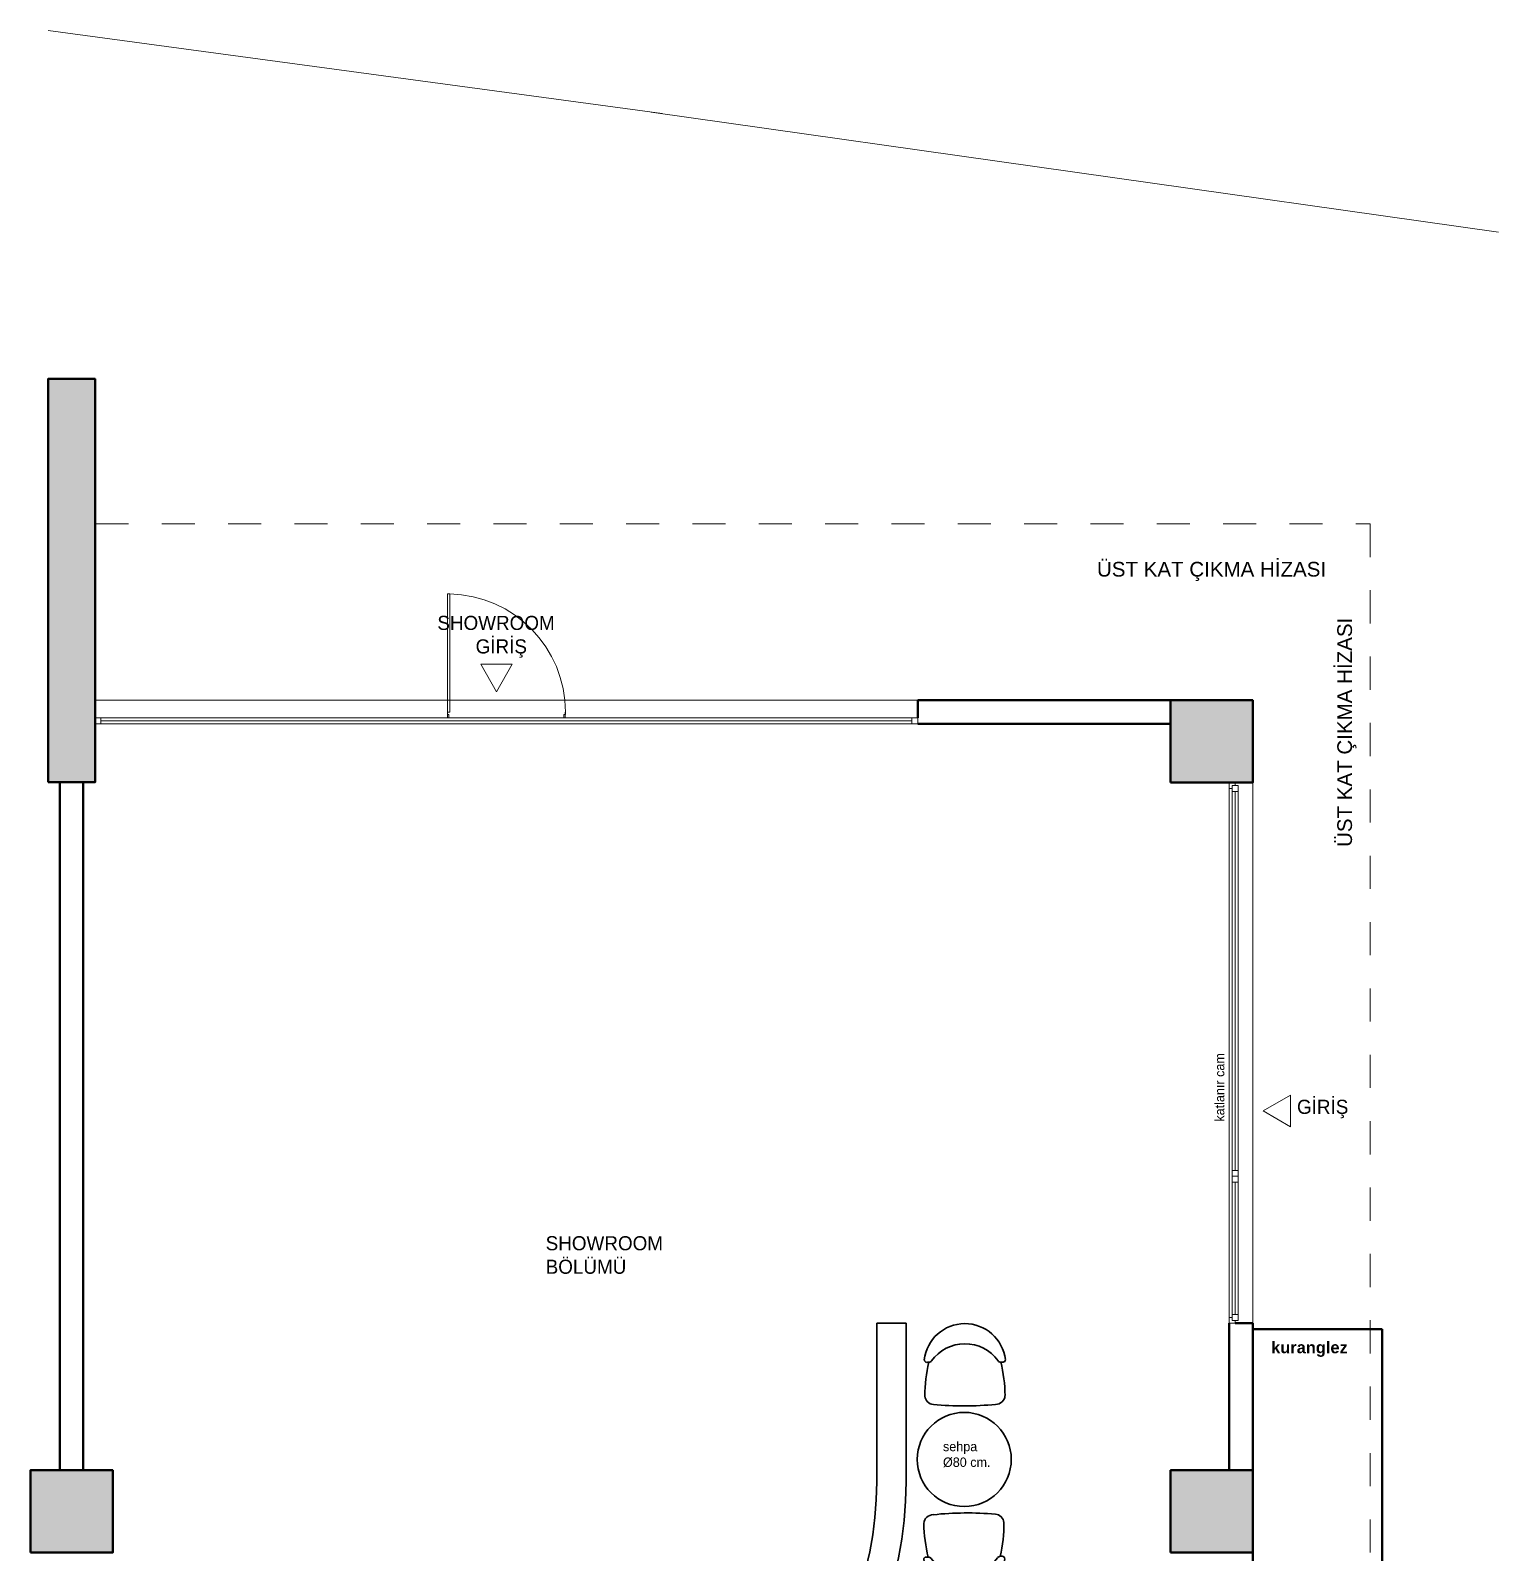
# Model space of a CAD drawing. Header units: millimetres. Extents: x 74484 to 75733, y -23294 to -20860.
# Drawn here: x 74484 to 75733, y -22154 to -20860 of the extents above; entities that cross this region are included whole.
import ezdxf

# ---------------------------------------------------------------- set-up
doc = ezdxf.new("R2010")
doc.units = ezdxf.units.MM
doc.linetypes.add('Dashed', pattern=[564.444447, 282.222223, -282.222223])
for name, color, linetype, lineweight in [('0_Pen_No__1', 7, 'Continuous', 13), ('0_Pen_No__7', 7, 'Continuous', 35), ('ARAZİ_Pen_No__1', 7, 'Continuous', 13), ('d duvar', 175, 'Continuous', 40), ('d pencere', 154, 'Continuous', 13), ('d tarama', 253, 'Continuous', 18), ('d tefriş', 133, 'Continuous', 30), ('d yazi', 155, 'Continuous', 13)]:
    doc.layers.add(name, color=color, linetype=linetype, lineweight=lineweight)
doc.layers.add('0_Pen_No__62', color=7, linetype='Continuous', lineweight=20, true_color=0xaaaaaa)
doc.styles.add('GENERATED_STYLE_2', font='')
doc.styles.add('GENERATED_STYLE_3', font='arialbd.ttf')
doc.styles.get("Standard").update_dxf_attribs({"font": 'GOTHIC.TTF'})
doc.styles.get('GENERATED_STYLE_2').set_extended_font_data('Arial Unicode MS Türkçe')

# ---------------------------------------------------------------- blocks, each defined once
blk = doc.blocks.new('BBB')
for p, q in [((-343, 392), (-343, 392)), ((-342, 392), (-342, 392)), ((-312, 372), (-322, 372)), ((-304, 372), (-312, 372)), ((327, 372), (308, 372))]:
    blk.add_line(p, q)
for centre, radius, start, end in [((2, 353), 347, 6.5329, 173.4671), ((0, 184), 345, 89.716, 144.6382), ((3, 183), 346, 35.4599, 90.2892), ((-322, 392), 20, 180, 270), ((327, 392), 20, 270, 0), ((936, 75), 1275, 166.5012, 179.4845), ((-304, 402), 30, 270, 320.9562), ((308, 402), 30, 219.0438, 270), ((-932, 78), 1275, 0.3898, 13.3764), ((-259, 92), 80, 184.5141, 264.8151), ((0, 2783), 2783, 264.5044, 275.4248), ((263, 92), 80, 270, 355.4859)]:
    blk.add_arc(centre, radius, start, end)

msp = doc.modelspace()

# ---------------------------------------------------------------- hatches: boundary and pattern name
at = {"layer": 'd tarama'}
h = msp.add_hatch(color=256, dxfattribs=at)
h.dxf.hatch_style = 1
h.paths.add_polyline_path([(74539.1, -21155.9), (74499.1, -21155.9), (74499.1, -21498.9), (74539.1, -21498.9), (74539.1, -21449.2), (74539.1, -21449.2), (74539.1, -21444.2), (74539.1, -21429.2)])
h.paths.add_polyline_path([(75524.2, -21429.2), (75454.2, -21429.2), (75454.2, -21499.2), (75524.2, -21499.2)])
h.paths.add_polyline_path([(75524.2, -22084.1), (75454.2, -22084.1), (75454.2, -22154.1), (75524.2, -22154.1)])
h.paths.add_polyline_path([(74554.1, -22084.1), (74484.1, -22084.1), (74484.1, -22154.1), (74554.1, -22154.1)])
h.paths.add_polyline_path([(74554.1, -22654.1), (74484.1, -22654.1), (74484.1, -22724.1), (74554.1, -22724.1)])
h.paths.add_polyline_path([(75524.2, -22654.1), (75454.2, -22654.1), (75454.2, -22724.1), (75524.2, -22724.1)])
h.paths.add_polyline_path([(75524.2, -23224.1), (75454.2, -23224.1), (75454.2, -23294.1), (75524.2, -23294.1)])
h.paths.add_polyline_path([(74554.1, -23224.1), (74484.1, -23224.1), (74484.1, -23294.1), (74554.1, -23294.1)])

# ---------------------------------------------------------------- linework, layer by layer
at = {"layer": '0_Pen_No__62', "linetype": 'Dashed', "ltscale": 0.1}
for p, q in [((74539.4, -21279.2), (75624.2, -21279.2)), ((75624.2, -21279.2), (75624.2, -23294.1))]:
    msp.add_line(p, q, dxfattribs=at)
at = {"layer": '0_Pen_No__7', "linetype": 'Continuous'}
for p, q in [((75524.2, -21964.1), (75634.2, -21964.1)), ((75634.2, -21964.1), (75525.3, -21964.1)), ((75634.2, -22164.1), (75634.2, -21964.1)), ((75634.2, -21964.1), (75634.2, -22164.1))]:
    msp.add_line(p, q, dxfattribs=at)
at = {"layer": 'ARAZİ_Pen_No__1', "linetype": 'Continuous'}
for p, q in [((74499.1, -20859.5), (75021.6, -20930.2)), ((75733.3, -21031), (75012.2, -20928.9))]:
    msp.add_line(p, q, dxfattribs=at)
at = {"layer": 'd duvar'}
for p, q in [((74539.1, -21444.2), (74539.1, -21429.2)), ((75239.1, -21444.2), (75239.1, -21429.2)), ((75524.2, -21429.2), (75239.1, -21429.2)), ((75524.2, -21499.2), (75524.2, -21429.2)), ((74539.1, -21449.2), (74539.1, -21444.2)), ((74539.1, -21449.2), (74539.1, -21444.2)), ((75239.1, -21449.2), (75454.2, -21449.2)), ((74509.1, -21498.9), (74509.1, -22084.1)), ((74529.1, -22084.1), (74529.1, -21498.9)), ((75504.2, -21959.1), (75504.2, -22084.1)), ((75509.2, -21959.1), (75524.2, -21959.1)), ((75524.2, -22164.1), (75524.2, -21959.1))]:
    msp.add_line(p, q, dxfattribs=at)
at = {"layer": 'd duvar', "flags": 128}
for points in [[(74499.1, -21498.9), (74539.1, -21498.9), (74539.1, -21155.9), (74499.1, -21155.9)], [(75454.2, -21499.2), (75524.2, -21499.2), (75524.2, -21429.2), (75454.2, -21429.2)], [(74484.1, -22154.1), (74554.1, -22154.1), (74554.1, -22084.1), (74484.1, -22084.1)], [(75454.2, -22154.1), (75524.2, -22154.1), (75524.2, -22084.1), (75454.2, -22084.1)]]:
    msp.add_lwpolyline(points, close=True, dxfattribs=at)
at = {"layer": 'd pencere'}
for p, q in [((74838.9, -21439.2), (74838.9, -21338.8)), ((74838.9, -21338.8), (74840.9, -21338.8)), ((74840.9, -21338.8), (74840.9, -21439.2)), ((74539.1, -21429.2), (75239.1, -21429.2)), ((74539.1, -21444.2), (74544.1, -21444.2)), ((74539.1, -21449.2), (75239.1, -21449.2)), ((74544.1, -21449.2), (74539.1, -21449.2)), ((74544.1, -21444.2), (74544.1, -21449.2)), ((74544.1, -21444.2), (75234.1, -21444.2)), ((74544.1, -21446.7), (75234.1, -21446.7)), ((75234.1, -21449.2), (74544.1, -21449.2)), ((74839.1, -21439.2), (74838.9, -21439.2)), ((74838.9, -21439.2), (74838.9, -21441.2)), ((74840.9, -21439.2), (74838.9, -21439.2)), ((74838.9, -21441.2), (74840.1, -21441.2)), ((74839.1, -21444.2), (74839.1, -21439.2)), ((74839.1, -21439.2), (74839.1, -21444.2)), ((74840.1, -21444.2), (74839.1, -21444.2)), ((74840.1, -21441.2), (74840.1, -21444.2)), ((74938.1, -21444.2), (74938.1, -21441.2)), ((74938.1, -21441.2), (74939.3, -21441.2)), ((74939.1, -21444.2), (74938.1, -21444.2)), ((74939.3, -21439.2), (74939.1, -21439.2)), ((74939.1, -21439.2), (74939.1, -21444.2)), ((74939.1, -21439.2), (74939.1, -21444.2)), ((74939.3, -21441.2), (74939.3, -21439.2)), ((75234.1, -21449.2), (75234.1, -21444.2)), ((75234.1, -21444.2), (75239.1, -21444.2)), ((75239.1, -21449.2), (75234.1, -21449.2)), ((75239.1, -21449.2), (75239.1, -21444.2)), ((75239.1, -21449.2), (75239.1, -21444.2)), ((75504.2, -21499.2), (75504.2, -21959.1)), ((75504.2, -21504.2), (75504.2, -21499.2)), ((75509.2, -21501.7), (75506.7, -21501.7)), ((75506.7, -21501.7), (75506.7, -21504.2)), ((75506.7, -21506.7), (75506.7, -21501.7)), ((75506.7, -21501.7), (75511.7, -21501.7)), ((75509.2, -21499.2), (75509.2, -21501.7)), ((75511.7, -21501.7), (75511.7, -21506.7)), ((75524.2, -21499.2), (75524.2, -21959.1)), ((75506.7, -21504.2), (75504.2, -21504.2)), ((75504.2, -21834.1), (75504.2, -21504.2)), ((75506.7, -21506.7), (75506.7, -21829.1)), ((75511.7, -21506.7), (75506.7, -21506.7)), ((75509.2, -21506.7), (75509.2, -21829.1)), ((75511.7, -21506.7), (75511.7, -21829.1)), ((75511.7, -21506.7), (75511.7, -21829.1)), ((75504.2, -21954.1), (75504.2, -21834.1)), ((75506.7, -21834.1), (75506.7, -21829.1)), ((75506.7, -21829.1), (75511.7, -21829.1)), ((75511.7, -21834.1), (75506.7, -21834.1)), ((75506.7, -21839.1), (75506.7, -21834.1)), ((75506.7, -21834.1), (75511.7, -21834.1)), ((75506.7, -21839.1), (75506.7, -21951.6)), ((75511.7, -21839.1), (75506.7, -21839.1)), ((75509.2, -21839.1), (75509.2, -21951.6)), ((75511.7, -21829.1), (75511.7, -21834.1)), ((75511.7, -21834.1), (75511.7, -21839.1)), ((75511.7, -21839.1), (75511.7, -21951.6)), ((75511.7, -21839.1), (75511.7, -21951.6)), ((75504.2, -21959.1), (75504.2, -21954.1)), ((75504.2, -21954.1), (75506.7, -21954.1)), ((75506.7, -21956.6), (75506.7, -21951.6)), ((75506.7, -21951.6), (75511.7, -21951.6)), ((75506.7, -21954.1), (75506.7, -21956.6)), ((75511.7, -21951.6), (75511.7, -21956.6)), ((75504.2, -21959.1), (75509.2, -21959.1)), ((75504.2, -21959.1), (75509.2, -21959.1)), ((75506.7, -21956.6), (75509.2, -21956.6)), ((75511.7, -21956.6), (75506.7, -21956.6)), ((75509.2, -21956.6), (75509.2, -21959.1))]:
    msp.add_line(p, q, dxfattribs=at)
at = {"layer": 'd pencere', "extrusion": (0, 0, -1)}
msp.add_ellipse((74838.9, -21439.2), major_axis=(-71, 71), ratio=1, start_param=0.80532, end_param=2.356194, dxfattribs=at)
at = {"layer": 'd tefriş'}
for p, q in [((75229.2, -21959.1), (75204.2, -21959.1)), ((75204.2, -22094), (75204.2, -21959.1)), ((75229.2, -22094), (75229.2, -21959.1))]:
    msp.add_line(p, q, dxfattribs=at)
msp.add_circle((75278.7, -22074.9), 40, dxfattribs=at)
for radius in [320, 295]:
    msp.add_arc((74909.2, -22094), radius, 270, 0, dxfattribs=at)
at = {"layer": 'd yazi'}
for points in [[(74880.7, -21421.9), (74894.1, -21398.6), (74867.3, -21398.6)], [(75533, -21778.5), (75556.2, -21791.9), (75556.2, -21765)]]:
    msp.add_lwpolyline(points, close=True, dxfattribs=at)

# ---------------------------------------------------------------- block references
at = {"layer": 'd tefriş', "extrusion": (0, 0, -1)}
for p, xscale, yscale, zscale, rotation in [((-75279.1, -22029.4), -0.1000000000000006, 0.1000000000000006, -0.1000000000000006, 359.8079255761256), ((-75278.5, -22120.4), -0.1000000000000007, 0.1000000000000008, -0.1000000000000007, 179.4237750580315)]:
    msp.add_blockref('BBB', p, dxfattribs=dict(at, xscale=xscale, yscale=yscale, zscale=zscale, rotation=rotation))

# ---------------------------------------------------------------- texts
at = {"layer": '0_Pen_No__1', "linetype": 'Continuous', "attachment_point": 2}
for s, insert, char_height, style in [('{ÜST KAT ÇIKMA HİZASI}', (75489.1, -21311.5), 12.5, 'GENERATED_STYLE_2'), ('{kuranglez}', (75572.4, -21974.6), 10, 'GENERATED_STYLE_3')]:
    msp.add_mtext(s, dxfattribs=dict(at, insert=insert, char_height=char_height, style=style))
at = {"layer": '0_Pen_No__1', "linetype": 'Continuous', "insert": (75596.1, -21456.5), "char_height": 12.5, "attachment_point": 2, "rotation": 90, "style": 'GENERATED_STYLE_2'}
msp.add_mtext('{ÜST KAT ÇIKMA HİZASI}', dxfattribs=at)
at = {"layer": 'd yazi', "attachment_point": 1}
for s, insert, char_height in [('\\pi4.3379;SHOWROOM \\P\\pi36.916;GİRİŞ', (74826, -21357.4), 12), ('GİRİŞ', (75561.8, -21769), 12), ('SHOWROOM BÖLÜMÜ', (74922.5, -21885), 12), ('sehpa\\PØ80 cm.', (75260.6, -22059.9), 8)]:
    msp.add_mtext_dynamic_manual_height_columns(s, width=112.385, gutter_width=12.5, heights=[0], dxfattribs=dict(at, insert=insert, char_height=char_height))
at = {"layer": 'd yazi', "insert": (75492, -21787.6), "char_height": 8, "attachment_point": 1, "rotation": 90}
msp.add_mtext_dynamic_manual_height_columns('katlanır cam', width=112.385, gutter_width=12.5, heights=[0], dxfattribs=at)

doc.saveas('drawing.dxf')
